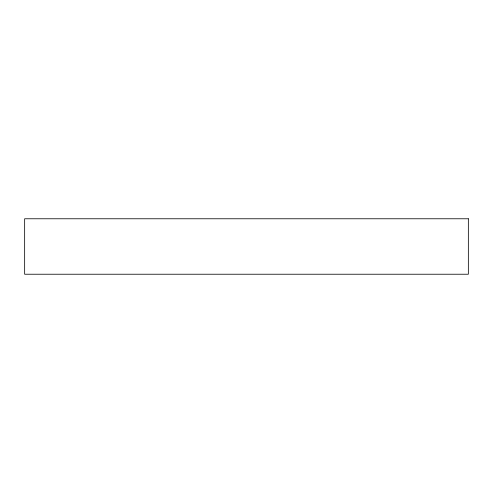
<?xml version="1.0" encoding="UTF-8"?>
<svg xmlns="http://www.w3.org/2000/svg" width="493" height="493" viewBox="0 0 493 493"><rect width="100%" height="100%" fill="white"/><g stroke="black" fill="none" stroke-linecap="round" stroke-linejoin="round"><path stroke-width="0.74" d="M468.35 218.769L24.65 218.769L24.65 274.231L468.35 274.231L468.35 218.769"/></g></svg>
